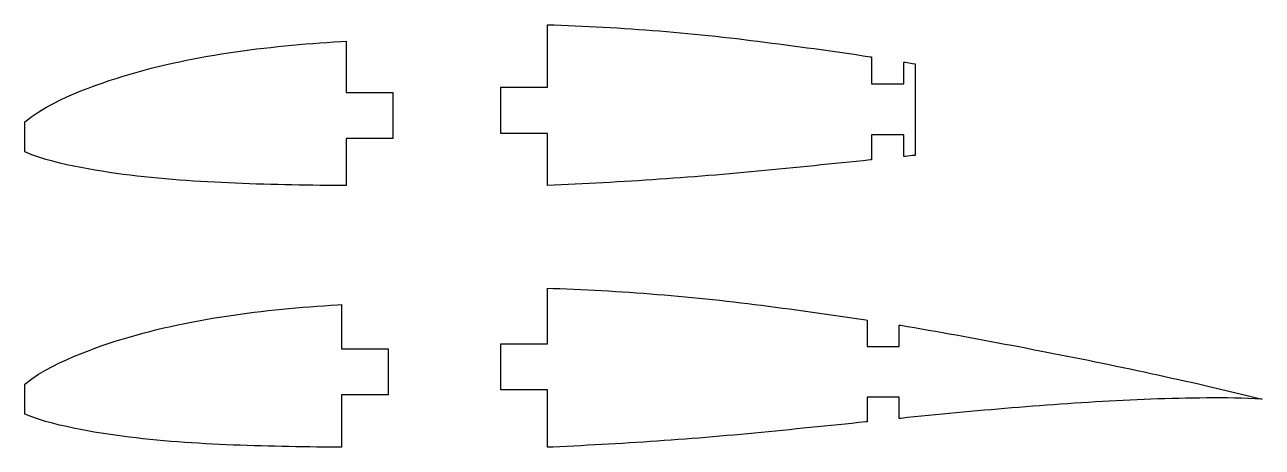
# Model space of a CAD drawing. Header units: millimetres. Extents: x 10 to 270, y 12 to 101.
import ezdxf

# ---------------------------------------------------------------- set-up
doc = ezdxf.new("R2010")
doc.units = ezdxf.units.MM

msp = doc.modelspace()

# ---------------------------------------------------------------- linework, layer by layer
for points in [[(122.69, 100.7), (124.16, 100.65), (125.64, 100.59), (127.12, 100.52), (128.59, 100.45), (130.07, 100.37), (131.55, 100.29), (133.02, 100.21), (134.5, 100.12), (135.98, 100.03), (137.45, 99.93), (138.93, 99.83), (140.41, 99.72), (141.88, 99.61), (143.36, 99.49), (144.83, 99.37), (146.31, 99.24), (147.79, 99.11), (149.26, 98.97), (150.74, 98.83), (152.22, 98.69), (153.69, 98.53), (155.17, 98.38), (156.65, 98.21), (158.12, 98.05), (159.6, 97.88), (161.08, 97.7), (162.55, 97.52), (164.03, 97.34), (165.51, 97.15), (166.98, 96.96), (168.46, 96.77), (169.94, 96.58), (171.41, 96.38), (172.89, 96.18), (174.37, 95.98), (175.84, 95.78), (177.32, 95.58), (178.79, 95.37), (180.27, 95.16), (181.75, 94.95), (183.22, 94.74), (184.7, 94.52), (186.18, 94.3), (187.65, 94.08), (187.92, 94.04), (187.92, 88.4), (194.73, 88.4), (194.73, 92.96), (195.04, 92.91), (196.51, 92.66), (197.06, 92.57), (197.06, 73.35), (196.51, 73.3), (195.04, 73.14), (194.73, 73.11), (194.73, 77.67), (187.92, 77.67), (187.92, 72.41), (187.65, 72.38), (186.18, 72.23), (184.7, 72.08), (183.22, 71.93), (181.75, 71.78), (180.27, 71.63), (178.79, 71.48), (177.32, 71.33), (175.84, 71.18), (174.37, 71.03), (172.89, 70.89), (171.41, 70.74), (169.94, 70.59), (168.46, 70.45), (166.98, 70.3), (165.51, 70.16), (164.03, 70.02), (162.55, 69.88), (161.08, 69.75), (159.6, 69.61), (158.12, 69.48), (156.65, 69.34), (155.17, 69.21), (153.69, 69.09), (152.22, 68.97), (150.74, 68.85), (149.26, 68.73), (147.79, 68.62), (146.31, 68.52), (144.83, 68.41), (143.36, 68.31), (141.88, 68.21), (140.41, 68.11), (138.93, 68.02), (137.45, 67.93), (135.98, 67.84), (134.5, 67.75), (133.02, 67.67), (131.55, 67.58), (130.07, 67.5), (128.59, 67.42), (127.12, 67.35), (125.64, 67.27), (124.16, 67.2), (122.69, 67.13), (121.21, 67.06), (119.8, 67), (119.8, 77.95), (110, 77.95), (110, 87.65), (119.8, 87.65), (119.8, 100.8), (121.21, 100.75)], [(74.97, 67.02), (73.49, 67.03), (72.01, 67.04), (70.54, 67.06), (69.06, 67.08), (67.58, 67.11), (66.11, 67.14), (64.63, 67.17), (63.15, 67.2), (61.68, 67.24), (60.2, 67.28), (58.72, 67.32), (57.25, 67.37), (55.77, 67.42), (54.3, 67.48), (52.82, 67.54), (51.34, 67.61), (49.87, 67.68), (48.39, 67.76), (46.91, 67.84), (45.44, 67.94), (43.96, 68.03), (42.48, 68.14), (41.01, 68.26), (39.53, 68.39), (38.05, 68.52), (36.58, 68.66), (35.1, 68.82), (33.62, 68.99), (32.15, 69.16), (30.67, 69.35), (29.19, 69.55), (27.72, 69.77), (26.24, 70), (24.77, 70.24), (23.29, 70.5), (21.81, 70.78), (20.34, 71.07), (18.86, 71.39), (17.38, 71.73), (15.91, 72.1), (14.43, 72.5), (12.95, 72.94), (11.48, 73.45), (10, 74.06), (10, 80.41), (11.48, 81.53), (12.95, 82.51), (14.43, 83.39), (15.91, 84.19), (17.38, 84.93), (18.86, 85.62), (20.34, 86.26), (21.81, 86.88), (23.29, 87.46), (24.77, 88.02), (26.24, 88.55), (27.72, 89.05), (29.19, 89.53), (30.67, 90), (32.15, 90.43), (33.62, 90.86), (35.1, 91.26), (36.58, 91.65), (38.05, 92.02), (39.53, 92.37), (41.01, 92.71), (42.48, 93.03), (43.96, 93.34), (45.44, 93.63), (46.91, 93.91), (48.39, 94.18), (49.87, 94.43), (51.34, 94.67), (52.82, 94.9), (54.3, 95.12), (55.77, 95.32), (57.25, 95.52), (58.72, 95.71), (60.2, 95.88), (61.68, 96.05), (63.15, 96.21), (64.63, 96.36), (66.11, 96.5), (67.58, 96.64), (69.06, 96.76), (70.54, 96.89), (72.01, 97), (73.49, 97.1), (74.97, 97.21), (76.44, 97.3), (77.53, 97.37), (77.53, 86.59), (87.33, 86.59), (87.33, 76.89), (77.53, 76.89), (77.53, 67), (76.44, 67.01)], [(122.45, 45.34), (123.91, 45.29), (125.37, 45.23), (126.83, 45.16), (128.29, 45.09), (129.75, 45.02), (131.21, 44.94), (132.68, 44.85), (134.14, 44.76), (135.6, 44.67), (137.06, 44.57), (138.52, 44.47), (139.98, 44.37), (141.44, 44.26), (142.9, 44.14), (144.36, 44.02), (145.82, 43.9), (147.29, 43.77), (148.75, 43.63), (150.21, 43.49), (151.67, 43.34), (153.13, 43.19), (154.59, 43.04), (156.05, 42.88), (157.51, 42.71), (158.97, 42.54), (160.43, 42.37), (161.9, 42.19), (163.36, 42.01), (164.82, 41.83), (166.28, 41.64), (167.74, 41.45), (169.2, 41.26), (170.66, 41.07), (172.12, 40.87), (173.58, 40.67), (175.04, 40.47), (176.51, 40.27), (177.97, 40.06), (179.43, 39.86), (180.89, 39.65), (182.35, 39.44), (183.81, 39.22), (185.27, 39), (186.73, 38.78), (186.98, 38.74), (186.98, 33.16), (193.72, 33.16), (193.72, 37.68), (194.04, 37.63), (195.5, 37.39), (196.96, 37.14), (198.42, 36.89), (199.88, 36.64), (201.34, 36.38), (202.8, 36.12), (204.26, 35.86), (205.72, 35.6), (207.19, 35.33), (208.65, 35.07), (210.11, 34.8), (211.57, 34.53), (213.03, 34.26), (214.49, 33.98), (215.95, 33.7), (217.41, 33.43), (218.87, 33.15), (220.33, 32.87), (221.8, 32.58), (223.26, 32.3), (224.72, 32.01), (226.18, 31.73), (227.64, 31.44), (229.1, 31.15), (230.56, 30.85), (232.02, 30.56), (233.48, 30.27), (234.94, 29.97), (236.41, 29.67), (237.87, 29.37), (239.33, 29.07), (240.79, 28.77), (242.25, 28.46), (243.71, 28.14), (245.17, 27.83), (246.63, 27.51), (248.09, 27.19), (249.55, 26.87), (251.02, 26.55), (252.48, 26.23), (253.94, 25.9), (255.4, 25.58), (256.86, 25.25), (258.32, 24.91), (259.78, 24.57), (261.24, 24.23), (262.7, 23.88), (264.16, 23.53), (265.62, 23.17), (267.09, 22.82), (268.55, 22.47), (270.01, 22.11), (268.55, 22.16), (267.09, 22.23), (265.62, 22.29), (264.16, 22.33), (262.7, 22.36), (261.24, 22.37), (259.78, 22.37), (258.32, 22.36), (256.86, 22.35), (255.4, 22.33), (253.94, 22.3), (252.48, 22.28), (251.02, 22.24), (249.55, 22.2), (248.09, 22.16), (246.63, 22.11), (245.17, 22.06), (243.71, 21.99), (242.25, 21.93), (240.79, 21.85), (239.33, 21.78), (237.87, 21.69), (236.41, 21.61), (234.94, 21.53), (233.48, 21.44), (232.02, 21.35), (230.56, 21.25), (229.1, 21.15), (227.64, 21.05), (226.18, 20.94), (224.72, 20.84), (223.26, 20.73), (221.8, 20.62), (220.33, 20.5), (218.87, 20.38), (217.41, 20.26), (215.95, 20.14), (214.49, 20.02), (213.03, 19.89), (211.57, 19.77), (210.11, 19.64), (208.65, 19.51), (207.19, 19.38), (205.72, 19.24), (204.26, 19.1), (202.8, 18.96), (201.34, 18.81), (199.88, 18.67), (198.42, 18.52), (196.96, 18.37), (195.5, 18.22), (194.04, 18.07), (193.72, 18.04), (193.72, 22.56), (186.98, 22.56), (186.98, 17.35), (186.73, 17.32), (185.27, 17.17), (183.81, 17.02), (182.35, 16.87), (180.89, 16.72), (179.43, 16.57), (177.97, 16.42), (176.51, 16.27), (175.04, 16.13), (173.58, 15.98), (172.12, 15.84), (170.66, 15.69), (169.2, 15.55), (167.74, 15.4), (166.28, 15.26), (164.82, 15.12), (163.36, 14.98), (161.9, 14.85), (160.43, 14.71), (158.97, 14.57), (157.51, 14.44), (156.05, 14.31), (154.59, 14.18), (153.13, 14.06), (151.67, 13.94), (150.21, 13.82), (148.75, 13.71), (147.29, 13.6), (145.82, 13.49), (144.36, 13.39), (142.9, 13.29), (141.44, 13.19), (139.98, 13.09), (138.52, 13), (137.06, 12.91), (135.6, 12.82), (134.14, 12.74), (132.68, 12.65), (131.21, 12.57), (129.75, 12.49), (128.29, 12.41), (126.83, 12.33), (125.37, 12.26), (123.91, 12.19), (122.45, 12.12), (120.99, 12.05), (119.8, 12), (119.8, 24.05), (110, 24.05), (110, 33.75), (119.8, 33.75), (119.8, 45.43), (120.99, 45.39)], [(74.28, 12.01), (72.82, 12.03), (71.36, 12.04), (69.9, 12.06), (68.44, 12.08), (66.98, 12.11), (65.52, 12.13), (64.06, 12.16), (62.6, 12.2), (61.13, 12.23), (59.67, 12.27), (58.21, 12.32), (56.75, 12.37), (55.29, 12.42), (53.83, 12.47), (52.37, 12.53), (50.91, 12.6), (49.45, 12.67), (47.99, 12.75), (46.52, 12.83), (45.06, 12.92), (43.6, 13.02), (42.14, 13.13), (40.68, 13.24), (39.22, 13.37), (37.76, 13.5), (36.3, 13.64), (34.84, 13.79), (33.38, 13.96), (31.91, 14.13), (30.45, 14.32), (28.99, 14.52), (27.53, 14.73), (26.07, 14.96), (24.61, 15.2), (23.15, 15.46), (21.69, 15.73), (20.23, 16.02), (18.77, 16.33), (17.3, 16.67), (15.84, 17.04), (14.38, 17.43), (12.92, 17.87), (11.46, 18.37), (10, 18.96), (10, 25.26), (11.46, 26.37), (12.92, 27.33), (14.38, 28.2), (15.84, 28.99), (17.3, 29.72), (18.77, 30.4), (20.23, 31.04), (21.69, 31.64), (23.15, 32.22), (24.61, 32.77), (26.07, 33.29), (27.53, 33.79), (28.99, 34.27), (30.45, 34.73), (31.91, 35.16), (33.38, 35.58), (34.84, 35.98), (36.3, 36.36), (37.76, 36.72), (39.22, 37.07), (40.68, 37.41), (42.14, 37.73), (43.6, 38.03), (45.06, 38.32), (46.52, 38.6), (47.99, 38.86), (49.45, 39.11), (50.91, 39.34), (52.37, 39.57), (53.83, 39.79), (55.29, 39.99), (56.75, 40.19), (58.21, 40.37), (59.67, 40.54), (61.13, 40.71), (62.6, 40.87), (64.06, 41.01), (65.52, 41.15), (66.98, 41.29), (68.44, 41.42), (69.9, 41.54), (71.36, 41.65), (72.82, 41.75), (74.28, 41.85), (75.74, 41.94), (76.55, 41.99), (76.55, 32.7), (86.35, 32.7), (86.35, 23), (76.55, 23), (76.55, 12), (75.74, 12)]]:
    msp.add_lwpolyline(points, close=True)

doc.saveas('drawing.dxf')
